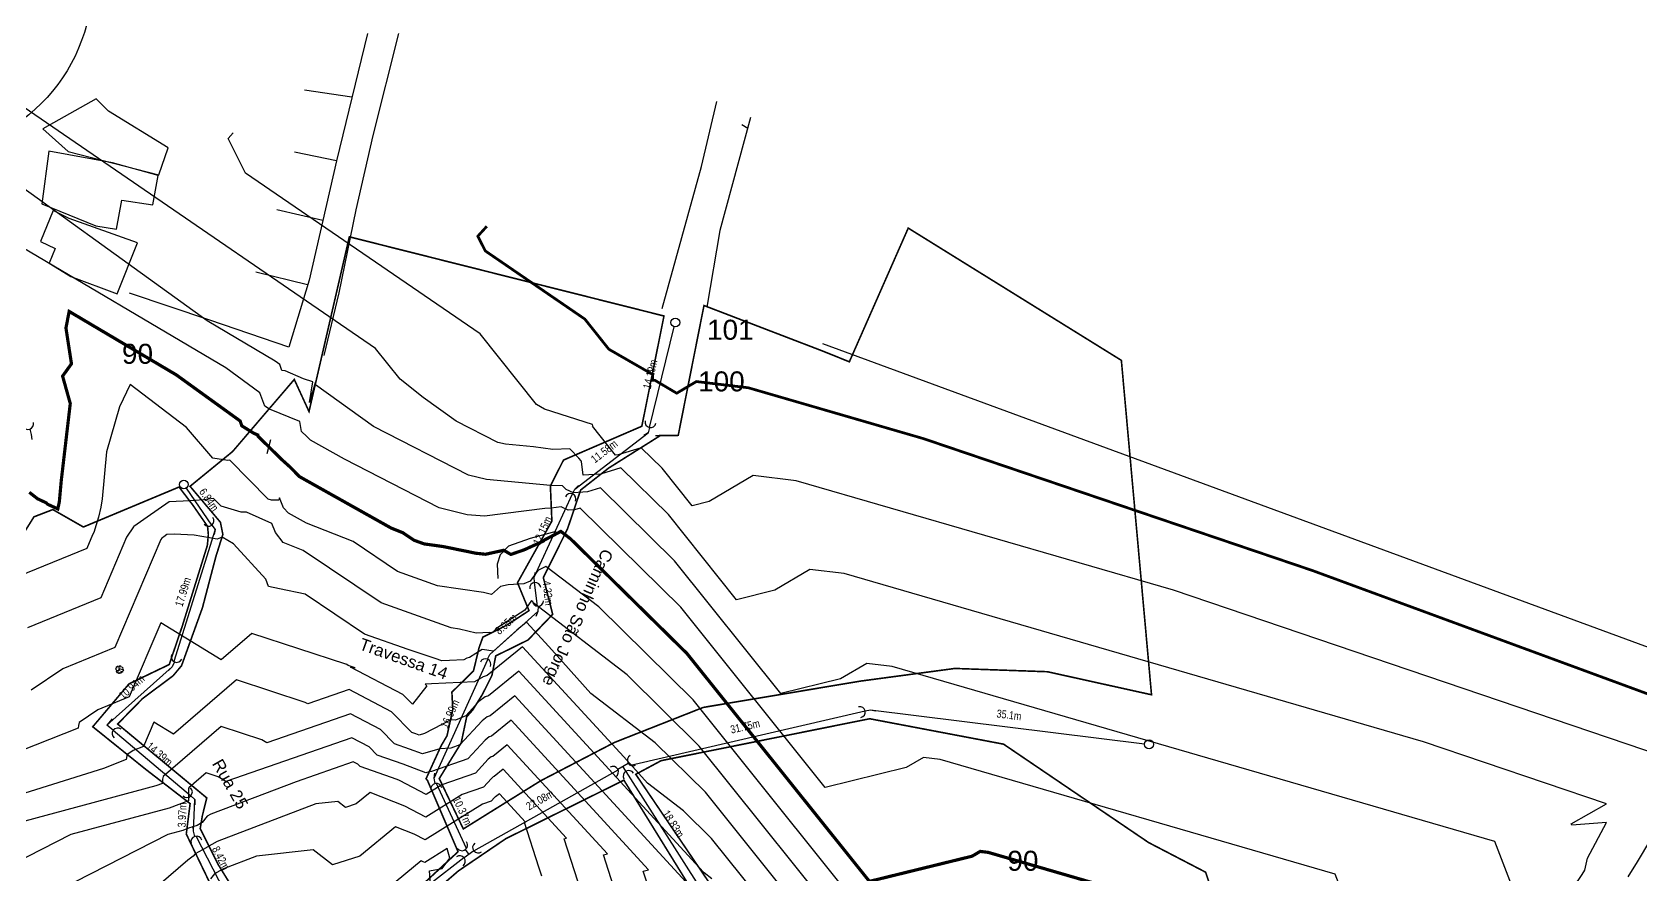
# Model space of a CAD drawing. Extents: x 360931 to 362237, y 7351473 to 7352200.
# Drawn here: x 361770.1 to 361971.2, y 7351826.1 to 7351931.4 of the extents above; entities that cross this region are included whole.
import ezdxf
from ezdxf.enums import TextEntityAlignment as Align

# ---------------------------------------------------------------- set-up
doc = ezdxf.new("R2010")
doc.units = 0
for name, color, linetype in [('A_Curvas Mestras', 32, 'Continuous'), ('AGUA', 3, 'Continuous'), ('C-TOPO-MAJR', 9, 'Continuous'), ('C-TOPO-MINR', 8, 'Continuous'), ('LISTAGEM_TEXTO', 7, 'Continuous'), ('PONTOS-Pontos - Água_U', 1, 'Continuous'), ('PS_IND_COMPRIMENTO', 7, 'Continuous'), ('ZZ-Carimbo Texto', 7, 'Continuous')]:
    doc.layers.add(name, color=color, linetype=linetype)
doc.layers.add('LT-ARV', color=114, linetype='Continuous', lineweight=5)
doc.layers.add('TUBO_PE_80_NTS194_PN_12_5', color=5, linetype='Continuous', lineweight=30)
doc.styles.add('CARIMBO', font='arial.ttf', dxfattribs={"height": 2})
doc.styles.add('ROMANS', font='arial.ttf', dxfattribs={"height": 2})
doc.styles.get("Standard").update_dxf_attribs({"font": 'arial.ttf'})

# ---------------------------------------------------------------- blocks, each defined once
blk = doc.blocks.new('ARV-100')
at = {"layer": 'LT-ARV'}
for p, q in [((-0.41, 0.05), (-0.42, 0.02)), ((-0.42, 0.02), (-0.4, 0.01)), ((-0.37, 0.08), (-0.41, 0.05)), ((-0.4, 0.01), (-0.38, 0.02)), ((-0.37, 0.15), (-0.39, 0.1)), ((-0.39, 0.1), (-0.38, 0.1)), ((-0.38, 0.1), (-0.36, 0.12)), ((-0.38, 0.02), (-0.38, -0.03)), ((-0.29, 0.12), (-0.37, 0.15)), ((-0.35, 0.1), (-0.37, 0.08)), ((-0.36, 0.12), (-0.35, 0.1)), ((-0.32, 0.24), (-0.33, 0.25)), ((-0.33, 0.25), (-0.33, 0.22)), ((-0.33, 0.22), (-0.27, 0.16)), ((-0.28, 0.25), (-0.32, 0.24)), ((-0.27, 0.34), (-0.29, 0.3)), ((-0.29, 0.3), (-0.28, 0.25)), ((-0.24, 0.13), (-0.29, 0.12)), ((-0.24, 0.31), (-0.27, 0.34)), ((-0.27, 0.16), (-0.24, 0.13)), ((-0.25, -0.01), (-0.19, 0.02)), ((-0.2, 0.34), (-0.24, 0.34)), ((-0.24, 0.34), (-0.24, 0.31)), ((-0.19, 0.02), (-0.21, -0.03)), ((-0.17, 0.3), (-0.2, 0.34)), ((-0.12, 0.25), (-0.17, 0.3)), ((-0.12, 0.42), (-0.16, 0.38)), ((-0.16, 0.38), (-0.11, 0.31)), ((-0.09, 0.41), (-0.12, 0.42)), ((-0.11, 0.31), (-0.12, 0.25)), ((-0.09, 0.37), (-0.09, 0.41)), ((-0.06, 0.39), (-0.09, 0.37)), ((-0.05, 0.43), (-0.06, 0.39)), ((-0.03, 0.44), (-0.05, 0.43)), ((-0.01, 0.13), (-0.05, 0.11)), ((-0.05, 0.11), (-0.04, 0.05)), ((-0.04, 0.01), (-0.05, -0.02)), ((-0.04, 0.05), (-0.04, 0.01)), ((0.04, 0.41), (-0.03, 0.44)), ((-0.01, 0.27), (0.01, 0.32)), ((-0.01, 0.2), (-0.01, 0.27)), ((0.02, 0.18), (-0.01, 0.2)), ((0.02, 0.09), (-0.01, 0.13)), ((0.01, 0.32), (0.05, 0.39)), ((0.04, 0.24), (0.02, 0.18)), ((0.02, 0.05), (0.02, 0.09)), ((0.05, 0.05), (0.02, 0.05)), ((0.05, 0.39), (0.04, 0.41)), ((0.08, 0.31), (0.04, 0.24)), ((0.09, 0.06), (0.05, 0.05)), ((0.13, 0.32), (0.08, 0.31)), ((0.09, 0.03), (0.09, 0.06)), ((0.12, 0.05), (0.09, 0.03)), ((0.09, -0.04), (0.12, 0)), ((0.12, 0), (0.12, 0.05)), ((0.14, 0.28), (0.13, 0.32)), ((0.17, 0.32), (0.14, 0.28)), ((0.2, 0.34), (0.17, 0.32)), ((0.24, 0.35), (0.2, 0.34)), ((0.29, 0.32), (0.24, 0.35)), ((0.34, 0.32), (0.29, 0.32)), ((0.31, 0.17), (0.33, 0.21)), ((0.32, 0.13), (0.31, 0.17)), ((0.36, 0.15), (0.32, 0.13)), ((0.33, 0.21), (0.35, 0.24)), ((0.34, 0.28), (0.34, 0.32)), ((0.35, 0.24), (0.34, 0.28)), ((0.44, 0.16), (0.36, 0.15)), ((0.38, 0.06), (0.41, 0.07)), ((0.38, 0.04), (0.38, 0.06)), ((0.43, 0.01), (0.38, 0.04)), ((0.39, 0.1), (0.41, 0.12)), ((0.42, 0.09), (0.39, 0.1)), ((0.41, 0.12), (0.42, 0.12)), ((0.41, 0.07), (0.44, 0.03)), ((0.41, -0.05), (0.43, 0.01)), ((0.42, 0.12), (0.44, 0.11)), ((0.44, 0.07), (0.42, 0.09)), ((0.46, 0.12), (0.44, 0.16)), ((0.44, 0.11), (0.46, 0.12)), ((0.44, 0.03), (0.44, 0.07)), ((-0.4, -0.08), (-0.41, -0.1)), ((-0.41, -0.1), (-0.39, -0.14)), ((-0.28, -0.07), (-0.4, -0.08)), ((-0.39, -0.14), (-0.36, -0.15)), ((-0.38, -0.03), (-0.37, -0.04)), ((-0.37, -0.04), (-0.33, -0.03)), ((-0.36, -0.15), (-0.34, -0.16)), ((-0.34, -0.19), (-0.35, -0.25)), ((-0.35, -0.25), (-0.34, -0.29)), ((-0.34, -0.16), (-0.34, -0.19)), ((-0.34, -0.29), (-0.33, -0.32)), ((-0.33, -0.03), (-0.29, -0.05)), ((-0.33, -0.32), (-0.3, -0.3)), ((-0.3, -0.3), (-0.28, -0.24)), ((-0.29, -0.05), (-0.25, -0.01)), ((-0.21, -0.03), (-0.28, -0.07)), ((-0.28, -0.24), (-0.26, -0.23)), ((-0.26, -0.23), (-0.26, -0.28)), ((-0.26, -0.28), (-0.26, -0.33)), ((-0.26, -0.33), (-0.24, -0.35)), ((-0.24, -0.35), (-0.22, -0.33)), ((-0.22, -0.33), (-0.21, -0.28)), ((-0.21, -0.28), (-0.19, -0.27)), ((-0.19, -0.27), (-0.14, -0.24)), ((-0.14, -0.24), (-0.11, -0.17)), ((-0.09, -0.2), (-0.12, -0.34)), ((-0.12, -0.34), (-0.09, -0.38)), ((-0.11, -0.17), (-0.09, -0.2)), ((-0.09, -0.38), (-0.06, -0.41)), ((-0.06, -0.41), (-0.03, -0.36)), ((-0.05, -0.02), (0, -0.03)), ((-0.03, -0.36), (-0.01, -0.38)), ((0, -0.03), (-0.01, -0.09)), ((-0.01, -0.09), (0.04, -0.1)), ((-0.01, -0.38), (0.02, -0.4)), ((0.02, -0.4), (0.12, -0.37)), ((0.04, -0.1), (0.07, -0.06)), ((0.07, -0.06), (0.09, -0.04)), ((0.12, -0.36), (0.13, -0.29)), ((0.12, -0.37), (0.12, -0.36)), ((0.13, -0.29), (0.18, -0.28)), ((0.18, -0.28), (0.22, -0.32)), ((0.2, -0.06), (0.21, -0.05)), ((0.23, -0.1), (0.2, -0.06)), ((0.21, -0.05), (0.25, -0.06)), ((0.22, -0.32), (0.3, -0.3)), ((0.27, -0.13), (0.23, -0.1)), ((0.25, -0.06), (0.29, -0.09)), ((0.29, -0.18), (0.27, -0.13)), ((0.29, -0.09), (0.38, -0.09)), ((0.32, -0.18), (0.29, -0.18)), ((0.29, -0.25), (0.3, -0.22)), ((0.33, -0.23), (0.29, -0.25)), ((0.3, -0.22), (0.34, -0.22)), ((0.3, -0.3), (0.34, -0.23)), ((0.36, -0.18), (0.32, -0.18)), ((0.34, -0.23), (0.33, -0.23)), ((0.34, -0.22), (0.35, -0.21)), ((0.35, -0.21), (0.36, -0.18)), ((0.38, -0.09), (0.41, -0.05))]:
    blk.add_line(p, q, dxfattribs=at)
blk = doc.blocks.new('*U1251')
for p, q in [((-0.135, 0), (0, 0)), ((0, 0), (0.128, -0.025))]:
    blk.add_line(p, q)
blk.add_arc((-0.272, 0), 0.138, 270.0906, 90.0906)
blk = doc.blocks.new('*U1305', base_point=(361544.508, 7351672.666))
for p, q in [((361544.382, 7351672.606), (361544.634, 7351672.77)), ((361544.59, 7351672.562), (361544.508, 7351672.688))]:
    blk.add_line(p, q)
for centre, start, end in [((361544.75, 7351672.845), 122.9683, 302.9683), ((361544.266, 7351672.532), 302.9683, 122.9683), ((361544.665, 7351672.447), 32.9683, 212.9683)]:
    blk.add_arc(centre, 0.138, start, end)
blk = doc.blocks.new('*U1306', base_point=(361544.508, 7351672.666))
for p, q in [((361544.382, 7351672.606), (361544.634, 7351672.77)), ((361544.59, 7351672.562), (361544.508, 7351672.688))]:
    blk.add_line(p, q)
for centre, start, end in [((361544.75, 7351672.845), 122.9683, 302.9683), ((361544.266, 7351672.532), 302.9683, 122.9683), ((361544.665, 7351672.447), 32.9683, 212.9683)]:
    blk.add_arc(centre, 0.138, start, end)
blk = doc.blocks.new('*U1315')
for p, q in [((-0.135, 0), (0, 0)), ((0, 0), (0.128, -0.025))]:
    blk.add_line(p, q)
blk.add_arc((-0.272, 0), 0.138, 270.0906, 90.0906)
blk = doc.blocks.new('*U1316')
for p, q in [((-0.135, 0), (0, 0)), ((0, 0), (0.092, -0.092))]:
    blk.add_line(p, q)
blk.add_arc((-0.272, 0), 0.138, 270.0906, 90.0906)
blk = doc.blocks.new('*U1317')
for p in [(-0.202, 0), (0, -0.202)]:
    blk.add_line(p, (0, 0))
blk.add_arc((-0.34, 0), 0.138, 269.9094, 89.9094)
blk = doc.blocks.new('*U1318')
for p, q in [((-0.135, 0), (0, 0)), ((0, 0), (0.121, -0.049))]:
    blk.add_line(p, q)
blk.add_arc((-0.272, 0), 0.138, 270.0906, 90.0906)
blk = doc.blocks.new('*U1319')
for p, q in [((-0.135, 0), (0, 0)), ((0, 0), (0.092, -0.092))]:
    blk.add_line(p, q)
blk.add_arc((-0.272, 0), 0.138, 270.0906, 90.0906)
blk = doc.blocks.new('*U1320')
for p, q in [((-0.135, 0), (0, 0)), ((0, 0), (0.121, -0.049))]:
    blk.add_line(p, q)
blk.add_arc((-0.272, 0), 0.138, 270.0906, 90.0906)
blk = doc.blocks.new('*U1321')
for p, q in [((-0.135, 0), (0, 0)), ((0, 0), (0.121, -0.049))]:
    blk.add_line(p, q)
blk.add_arc((-0.272, 0), 0.138, 270.0906, 90.0906)
blk = doc.blocks.new('*U1322')
for p, q in [((-0.135, 0), (0, 0)), ((0, 0), (0.121, -0.049))]:
    blk.add_line(p, q)
blk.add_arc((-0.272, 0), 0.138, 270.0906, 90.0906)
blk = doc.blocks.new('*U1323')
for p, q in [((-0.135, 0), (0, 0)), ((0, 0), (0.121, -0.049))]:
    blk.add_line(p, q)
blk.add_arc((-0.272, 0), 0.138, 270.0906, 90.0906)
blk = doc.blocks.new('*U1324')
for p, q in [((-0.135, 0), (0, 0)), ((0, 0), (0.121, -0.049))]:
    blk.add_line(p, q)
blk.add_arc((-0.272, 0), 0.138, 270.0906, 90.0906)
blk = doc.blocks.new('*U1325')
for p, q in [((-0.135, 0), (0, 0)), ((0, 0), (0.092, -0.092))]:
    blk.add_line(p, q)
blk.add_arc((-0.272, 0), 0.138, 270.0906, 90.0906)
blk = doc.blocks.new('*U1326')
for p, q in [((-0.135, 0), (0, 0)), ((0, 0), (0.121, -0.049))]:
    blk.add_line(p, q)
blk.add_arc((-0.272, 0), 0.138, 270.0906, 90.0906)
blk = doc.blocks.new('*U1347', base_point=(361222.514, 7351707.186))
blk.add_circle((361222.514, 7351707.186), 0.11)
blk = doc.blocks.new('*U1348', base_point=(361222.514, 7351707.186))
blk.add_circle((361222.514, 7351707.186), 0.11)
blk = doc.blocks.new('*U1349', base_point=(361222.514, 7351707.186))
blk.add_circle((361222.514, 7351707.186), 0.11)

msp = doc.modelspace()

# ---------------------------------------------------------------- linework, layer by layer
at = {"color": 0}
for points in [[(361812.01, 7351931.29), (361808.11, 7351915.35), (361804.69, 7351900.44), (361802.15, 7351892.03), (361792.28, 7351895.44), (361782.25, 7351898.8)], [(361810.06, 7351923.32), (361804.14, 7351924.18)], [(361859.89, 7351920.76), (361856.06, 7351906.65), (361854.41, 7351897.05)], [(361772.17, 7351916.55), (361771.28, 7351909.99), (361778.05, 7351907.22), (361780.62, 7351906.79), (361781.29, 7351910.42), (361785.17, 7351909.86), (361785.84, 7351913.5)], [(361785.84, 7351913.5), (361780.13, 7351915.12), (361772.17, 7351916.55)], [(361808.11, 7351915.35), (361802.88, 7351916.45)], [(361806.4, 7351907.89), (361800.65, 7351909.24)], [(361804.51, 7351899.85), (361798.04, 7351901.42)]]:
    msp.add_lwpolyline(points, dxfattribs=at)
for points, elevation in [([(361806.59, 7351891.01), (361808.46, 7351898.86), (361810.59, 7351909.24), (361812.73, 7351918.51), (361815.91, 7351931.29)], 95.02), ([(361848.83, 7351896.9), (361853.74, 7351914.66), (361855.67, 7351922.78)], 101.48)]:
    msp.add_lwpolyline(points, dxfattribs=dict(at, elevation=elevation))
for points in [[(361771.41, 7351919.36), (361774.58, 7351916.54), (361785.91, 7351913.6), (361787.1, 7351916.96), (361779.63, 7351921.57), (361778.08, 7351923.09)], [(361772.22, 7351902.54), (361774.91, 7351900.88), (361780.72, 7351898.71), (361783.27, 7351905.09), (361774.73, 7351908.13), (361772.73, 7351909.15), (361771.13, 7351905.26), (361772.95, 7351904.41)]]:
    msp.add_lwpolyline(points, close=True, dxfattribs=at)
at = {"color": 0, "flags": 128}
for points in [[(361859.53, 7351919.4), (361858.78, 7351919.86)], [(361835.54, 7351869), (361832.33, 7351868.14), (361829.64, 7351867.17), (361828.6, 7351866.07), (361828.22, 7351864.92), (361828.3, 7351863.1)]]:
    msp.add_lwpolyline(points, dxfattribs=at)
at = {"color": 0, "const_width": 0.2}
for points in [[(361818.43, 7351824.42), (361823.32, 7351828.95), (361819.49, 7351837.88), (361819.32, 7351838.07), (361821.2, 7351842.19), (361821.94, 7351843.45), (361822.66, 7351846.74), (361822.55, 7351848.9), (361825.25, 7351851.57), (361825.96, 7351854.51), (361826.42, 7351855.78), (361829.39, 7351857.28), (361832.19, 7351859.1), (361830.75, 7351862.59), (361835.05, 7351870.3), (361834.86, 7351874.69), (361836.5, 7351877.93), (361846.29, 7351882.16), (361849.06, 7351895.95), (361809.73, 7351905.85), (361804.69, 7351884), (361802.85, 7351888.01), (361795.14, 7351879), (361789.82, 7351874.65), (361793.62, 7351870.15), (361793.92, 7351868.63), (361793.05, 7351865.86), (361791.37, 7351859.46), (361788.76, 7351852.22), (361787.7, 7351850.95), (361783.89, 7351848.11), (361780.77, 7351844.92), (361791.91, 7351835.68), (361791.36, 7351833.45), (361791.09, 7351831.85), (361793.37, 7351827.29), (361794.87, 7351824.87)], [(361848.64, 7351881.02), (361842.13, 7351876.92), (361838.64, 7351874.18), (361837, 7351869.32), (361833.98, 7351863.23), (361835.15, 7351858.64), (361832.07, 7351855.43), (361828.03, 7351853.44), (361827.55, 7351850.98), (361826.38, 7351848.65), (361825.15, 7351846.67), (361824.4, 7351845.83), (361823.71, 7351842.55), (361820.97, 7351838.1), (361823.98, 7351831.8), (361833.64, 7351837.82), (361842.88, 7351842.62), (361853.98, 7351847), (361873.64, 7351850.29), (361885.42, 7351851.87), (361896.99, 7351851.46), (361910, 7351848.58), (361906.23, 7351890.4), (361879.59, 7351906.94), (361872.23, 7351890.22), (361868.83, 7351891.59), (361854.06, 7351897.26), (361850.84, 7351881.02), (361847.97, 7351880.98)], [(361767.33, 7351866.06), (361770.31, 7351870.83), (361772.67, 7351871.74), (361776.49, 7351869.56), (361788.45, 7351874.56), (361790.21, 7351872.24), (361792.01, 7351869.64), (361792.11, 7351868.59), (361791.98, 7351867.25), (361788.87, 7351857.23), (361787.22, 7351852.36), (361782.2, 7351849.95), (361777.66, 7351844.58), (361784.27, 7351839.26), (361789.83, 7351834.97), (361789.35, 7351831.16), (361792.98, 7351823.62)]]:
    msp.add_lwpolyline(points, dxfattribs=at)
for points in [[(361876.26, 7351791.33), (361881.61, 7351794.92), (361886.8, 7351796.41), (361893.75, 7351796.41), (361901.65, 7351795.99), (361921.97, 7351792.2), (361921.55, 7351812.24), (361916.76, 7351826.39), (361909.63, 7351830.1), (361891.51, 7351842.4), (361874.77, 7351845.58), (361848.71, 7351840.34), (361845.53, 7351838.63), (361857.36, 7351821.17), (361863.36, 7351815.96), (361867.71, 7351810.88), (361866.73, 7351805.36), (361870.48, 7351799.87)], [(361779.36, 7351777.97), (361784.74, 7351774.41), (361789.33, 7351770.46), (361796.24, 7351764.17), (361797.69, 7351765.55), (361803.32, 7351759.56), (361809.87, 7351765.43), (361812.9, 7351762.17), (361825.28, 7351777.76), (361832.8, 7351787.6), (361841.62, 7351799.74), (361837, 7351805), (361852.88, 7351823.62), (361844.05, 7351837.9), (361829.29, 7351830.58), (361823.36, 7351826.55), (361817.44, 7351821.43), (361812.32, 7351816.8), (361810.67, 7351815.48), (361806, 7351811.6), (361797.59, 7351807.19), (361791.72, 7351803.09), (361789.96, 7351798.56), (361783.61, 7351786.49)]]:
    msp.add_lwpolyline(points, close=True, dxfattribs=at)
at = {"layer": 'A_Curvas Mestras', "color": 9, "true_color": 0xd19cc7, "const_width": 0.34, "elevation": 100, "flags": 128}
msp.add_lwpolyline([(361986.49, 7351843.36), (361930.13, 7351864.11), (361881.5, 7351880.61), (361859.61, 7351886.97), (361853.11, 7351887.75), (361850.65, 7351886.29), (361847.94, 7351887.9), (361847.67, 7351887.9), (361847.64, 7351888.69), (361847.45, 7351888.75), (361842.17, 7351891.79), (361839.17, 7351895.56), (361826.72, 7351904.09), (361825.79, 7351905.93), (361826.92, 7351907.17)], dxfattribs=at)
at = {"layer": 'AGUA', "color": 3}
msp.add_lwpolyline([(361799.89, 7351880.45), (361799.42, 7351878.7)], dxfattribs=at)
at = {"layer": 'C-TOPO-MAJR', "color": 11, "linetype": 'Continuous', "lineweight": -3, "true_color": 0xf27172, "const_width": 0.4, "elevation": 90}
msp.add_lwpolyline([(361913.01, 7351822.06), (361889.58, 7351828.87), (361888.59, 7351828.99), (361887.57, 7351828.39), (361874.74, 7351825.24), (361851.92, 7351853.75), (361837.38, 7351868.08), (361836.17, 7351869.01), (361834.09, 7351867.92), (361834, 7351867.81), (361831.6, 7351866.71), (361829.92, 7351866.13), (361829.03, 7351866.65), (361826.75, 7351866.15), (361825.54, 7351866.28), (361821.54, 7351867.1), (361819.07, 7351867.45), (361817.82, 7351867.9), (361816.42, 7351868.84), (361814.97, 7351869.42), (361803.5, 7351875.86), (361802.33, 7351877.05), (361801.3, 7351877.98), (361798.32, 7351880.91), (361798.29, 7351881.07), (361797.81, 7351881.27), (361796.29, 7351882.21), (361796.08, 7351882.82), (361788.11, 7351888.58), (361774.71, 7351896.52), (361774.31, 7351894.44), (361775, 7351889.97), (361773.89, 7351888.43), (361774.85, 7351885), (361773.72, 7351875.33), (361773.49, 7351872.77), (361773.46, 7351872.6), (361773.29, 7351871.82), (361772.01, 7351872.41), (361771.85, 7351872.58), (361770.76, 7351873.09), (361769.73, 7351873.9)], dxfattribs=at)
at = {"layer": 'C-TOPO-MAJR', "color": 9, "linetype": 'Continuous', "lineweight": -3}
for points, elevation in [([(361855.03, 7351825.55), (361854.07, 7351826.29), (361853.44, 7351826.98), (361830.91, 7351851.52), (361827.14, 7351848.45), (361826.72, 7351848.32), (361825.93, 7351847.72), (361824.3, 7351845.94), (361823, 7351845.42), (361822.42, 7351845.45), (361819.13, 7351843.73), (361818.46, 7351843.54), (361818.04, 7351843.7), (361817.55, 7351843.87), (361815.02, 7351846.43), (361809.7, 7351849.23), (361804.53, 7351847.43), (361804.22, 7351847.62), (361795.63, 7351850.44), (361787.76, 7351843.64), (361785.29, 7351845.16), (361783.99, 7351842.12), (361782.71, 7351841.59), (361781.94, 7351841.07), (361781.91, 7351840.94), (361781.85, 7351840.48), (361779.01, 7351839.35), (361763.4, 7351834.47)], 80), ([(361833.79, 7351825.89), (361833.42, 7351827), (361831.62, 7351832.61), (361831.75, 7351832.64), (361828.48, 7351836.19), (361828.02, 7351835.82), (361827.96, 7351835.8), (361827.87, 7351835.72), (361827.45, 7351835.27), (361826.36, 7351834.89), (361819.21, 7351830.44), (361817.83, 7351831.16), (361815.52, 7351832.08), (361811.04, 7351828.38), (361807.62, 7351827.31), (361805.19, 7351829.2), (361798.13, 7351828.38), (361793.99, 7351826.81), (361793.55, 7351826.55), (361792.86, 7351826.17), (361792.36, 7351825.55)], 70)]:
    msp.add_lwpolyline(points, dxfattribs=dict(at, elevation=elevation))
at = {"layer": 'C-TOPO-MINR', "color": 8, "linetype": 'Continuous', "lineweight": -3}
for points, elevation in [([(361962.79, 7351824.58), (361963.82, 7351826.09), (361964.14, 7351826.63), (361964.48, 7351828.15), (361966.88, 7351832.62), (361962.54, 7351832.27), (361962.46, 7351832.44), (361966.88, 7351834.92), (361944, 7351842.68), (361871.6, 7351863.73), (361867.3, 7351864.24), (361862.91, 7351861.65), (361858.13, 7351860.47), (361849.61, 7351871.11), (361843.67, 7351876.96), (361841.13, 7351876.17), (361838.94, 7351876.05), (361838.75, 7351877.76), (361838.7, 7351877.83), (361838.42, 7351878.17), (361837.3, 7351879.34), (361835.15, 7351879.24), (361832.77, 7351879.57), (361829.27, 7351879.9), (361828.28, 7351880.13), (361823.1, 7351882.8), (361818.97, 7351885.76), (361816.1, 7351888.03), (361813.02, 7351891.9), (361766.83, 7351923.55)], 96), ([(361976.2, 7351840.12), (361912.75, 7351861.64), (361865.6, 7351875.35), (361860.21, 7351876), (361854.69, 7351872.73), (361852.59, 7351872.21), (361848.84, 7351876.9), (361846.22, 7351879.47), (361843.35, 7351878.58), (361842.98, 7351878.56), (361840.13, 7351882.19), (361840.15, 7351882.22), (361840.14, 7351882.38), (361834.11, 7351884.31), (361833.14, 7351884.86), (361826.09, 7351893.73), (361796.77, 7351913.82), (361794.58, 7351918.15), (361795.21, 7351918.84)], 98), ([(361954.98, 7351824.79), (361952.93, 7351830.21), (361877.59, 7351852.11), (361874.4, 7351852.49), (361871.13, 7351850.56), (361863.66, 7351848.73), (361850.38, 7351865.32), (361841.12, 7351874.44), (361839.5, 7351873.94), (361837.75, 7351873.84), (361836.82, 7351874.27), (361836.37, 7351874.7), (361834.91, 7351874.74), (361834.91, 7351874.76), (361834.87, 7351874.76), (361826.87, 7351875.5), (361824.61, 7351876.03), (361812.77, 7351882.14), (361805.52, 7351887.33), (361805.47, 7351887.6), (361804.76, 7351885.14), (361805.18, 7351887.71), (361804, 7351888.07), (361801.73, 7351889.11), (361801.31, 7351889.12), (361801.04, 7351889.89), (361800.46, 7351890.31), (361791.97, 7351895.34), (361761.56, 7351917.27)], 94), ([(361934.61, 7351821.83), (361932.97, 7351826.13), (361883.59, 7351840.49), (361881.49, 7351840.74), (361879.35, 7351839.47), (361869.2, 7351836.98), (361851.15, 7351859.54), (361838.57, 7351871.93), (361837.86, 7351871.71), (361837.1, 7351871.67), (361836.2, 7351872.08), (361834.95, 7351871.93), (361834.16, 7351871.86), (361826.62, 7351870.9), (361824.47, 7351871.1), (361820.95, 7351871.94), (361809.11, 7351878.03), (361804.88, 7351880.41), (361804.62, 7351880.67), (361804.4, 7351880.87), (361803.76, 7351881.49), (361803.54, 7351882.75), (361799.76, 7351884.28), (361799.15, 7351884.66), (361798.56, 7351886.35), (361794.28, 7351889.45), (361767.08, 7351905.56)], 92), ([(361997.5, 7351845.14), (361868.93, 7351892.48)], 102), ([(361878.42, 7351815.82), (361852.69, 7351847.96), (361840.91, 7351859.57), (361834.31, 7351864.64), (361833.29, 7351864.11), (361832.32, 7351862.79), (361831.54, 7351862.44), (361829.6, 7351862.34), (361828.64, 7351862.11), (361827.52, 7351861.13), (361826.52, 7351861.38), (361820.77, 7351862.2), (361815.75, 7351863.99), (361810.2, 7351867.73), (361804.39, 7351870.03), (361802.12, 7351871.31), (361801.5, 7351871.94), (361801.02, 7351873.21), (361800.92, 7351872.9), (361800.01, 7351872.91), (361799.59, 7351873.04), (361794.81, 7351877.9), (361794.53, 7351877.87), (361792.65, 7351878.17), (361789.39, 7351882.02), (361782.32, 7351887.4), (361781.02, 7351884.58), (361779.36, 7351878.96), (361778.84, 7351873.09), (361778.68, 7351872.06), (361778.39, 7351870.79), (361777.81, 7351868.88), (361777.61, 7351868.59), (361776.9, 7351866.89), (361765.11, 7351862.08)], 88), ([(361873.17, 7351817.56), (361853.46, 7351842.17), (361844.44, 7351851.07), (361832.84, 7351859.98), (361832.5, 7351860.36), (361831.65, 7351859.18), (361828.28, 7351856.98), (361827.54, 7351856.31), (361827.27, 7351856.35), (361825.57, 7351856.29), (361823.52, 7351856.8), (361822.46, 7351856.95), (361813.69, 7351860.08), (361803.97, 7351866.62), (361801.45, 7351867.62), (361800.52, 7351868.88), (361800.04, 7351869.99), (361796.87, 7351871.4), (361796.22, 7351871.41), (361793.69, 7351872.18), (361792.76, 7351873.12), (361791.52, 7351872.96), (361789.82, 7351872.83), (361787.2, 7351872.7), (361784.46, 7351870.81), (361782.78, 7351869.61), (361782.77, 7351869.61), (361782.76, 7351869.6), (361781.89, 7351868.29), (361778.67, 7351860.7), (361769.51, 7351856.96)], 86), ([(361867.91, 7351819.3), (361854.23, 7351836.39), (361847.97, 7351842.56), (361839.91, 7351848.75), (361834.67, 7351854.61), (361831.88, 7351857.64), (361830.67, 7351856.66), (361827.77, 7351854.03), (361826.33, 7351854.24), (361824.75, 7351853.25), (361824.4, 7351853.17), (361824.03, 7351852.96), (361822.24, 7351852.88), (361821.3, 7351852.81), (361820.46, 7351853.12), (361817.1, 7351854.22), (361811.63, 7351856.17), (361804.2, 7351861.18), (361801, 7351861.81), (361799.62, 7351862.11), (361799.29, 7351863.03), (361795.25, 7351867.46), (361793.83, 7351868.28), (361793.21, 7351868.05), (361790.34, 7351868.53), (361787.85, 7351868.66), (361786.92, 7351868.62), (361786.53, 7351868.35), (361786.29, 7351868.17), (361786.17, 7351867.99), (361780.44, 7351854.51), (361773.91, 7351851.84), (361769.98, 7351849.17)], 84), ([(361862.66, 7351821.04), (361855, 7351830.6), (361851.5, 7351834.06), (361846.99, 7351837.52), (361844.05, 7351840.8), (361831.39, 7351854.58), (361826.97, 7351850.98), (361826.47, 7351850.83), (361826.46, 7351850.82), (361825.37, 7351850.19), (361820, 7351849.96), (361819.22, 7351849.91), (361819.41, 7351849.71), (361817.64, 7351847.39), (361816.43, 7351848.61), (361809.87, 7351852.05), (361810.47, 7351851.96), (361809.7, 7351852.21), (361809.57, 7351852.26), (361809.4, 7351852.37), (361809.33, 7351852.39), (361809.28, 7351852.4), (361797.53, 7351856.26), (361793.7, 7351852.95), (361786.16, 7351857.59), (361782.22, 7351848.31), (361778.31, 7351846.71), (361775.96, 7351845.12), (361775.87, 7351844.74), (361775.83, 7351844.4), (361766.87, 7351840.84)], 82), ([(361852.24, 7351824.7), (361830.42, 7351848.45), (361827.32, 7351845.93), (361826.97, 7351845.82), (361826.32, 7351845.32), (361823.56, 7351842.31), (361822.4, 7351841.91), (361821.05, 7351841.81), (361818.88, 7351841.18), (361817.26, 7351841.79), (361815.39, 7351842.45), (361813.61, 7351844.25), (361809.87, 7351846.21), (361799.41, 7351842.58), (361798.78, 7351842.96), (361793.73, 7351844.62), (361786.48, 7351838.36), (361786.38, 7351838.01), (361786.38, 7351837.48), (361785.54, 7351837.17), (361762.79, 7351831.08)], 78), ([(361847.48, 7351823.38), (361846.46, 7351826.53), (361847.12, 7351826.68), (361829.94, 7351845.39), (361827.49, 7351843.4), (361827.22, 7351843.31), (361826.71, 7351842.92), (361824.53, 7351840.55), (361820, 7351838.98), (361819.72, 7351838.96), (361819.29, 7351838.83), (361816.47, 7351839.89), (361813.23, 7351841.04), (361812.2, 7351842.07), (361810.05, 7351843.2), (361794.29, 7351837.72), (361793.35, 7351838.3), (361791.83, 7351838.8), (361789.66, 7351836.92), (361789.63, 7351836.82), (361789.61, 7351835.3), (361787.22, 7351834.39), (361774.91, 7351831.1), (361753.11, 7351819.96)], 76), ([(361843.1, 7351823.62), (361841.52, 7351828.56), (361841.99, 7351828.67), (361829.45, 7351842.32), (361827.67, 7351840.87), (361827.47, 7351840.81), (361827.09, 7351840.52), (361825.51, 7351838.79), (361821.29, 7351837.33), (361819.34, 7351836.11), (361816, 7351837.86), (361815.69, 7351837.98), (361811.07, 7351839.62), (361810.8, 7351839.89), (361810.23, 7351840.19), (361803.09, 7351837.71), (361792.43, 7351833.66), (361791.95, 7351833.38), (361791.33, 7351832.59), (361790.7, 7351832.22), (361789.64, 7351831.9), (361788.9, 7351831.61), (361787.04, 7351831.11), (361756.07, 7351815.29)], 74), ([(361838.73, 7351823.86), (361836.57, 7351830.58), (361836.87, 7351830.65), (361828.97, 7351839.26), (361827.84, 7351838.34), (361827.72, 7351838.3), (361827.48, 7351838.12), (361826.48, 7351837.03), (361823.82, 7351836.11), (361819.28, 7351833.27), (361816.68, 7351834.64), (361812.34, 7351836.36), (361810.58, 7351834.92), (361809.25, 7351834.5), (361808.3, 7351835.24), (361805.54, 7351834.92), (361793.21, 7351830.23), (361791.89, 7351829.47), (361791.84, 7351829.45), (361790.46, 7351828.67), (361790.23, 7351828.41), (361789.55, 7351827.91), (361784.7, 7351823.74)], 72), ([(361969.57, 7351825.82), (361970.75, 7351827.67), (361975.86, 7351836.27)], 98), ([(361821.03, 7351810.18), (361819.76, 7351826.54), (361821.34, 7351826.86), (361822.29, 7351828.15), (361821.95, 7351829.35), (361819.15, 7351827.6), (361818.98, 7351827.68), (361818.71, 7351827.79), (361811.5, 7351821.85)], 68)]:
    msp.add_lwpolyline(points, dxfattribs=dict(at, elevation=elevation))
at = {"layer": 'LISTAGEM_TEXTO', "color": 1}
msp.add_circle((361755.87, 7351937.88), 21.72, dxfattribs=at)
at = {"layer": 'TUBO_PE_80_NTS194_PN_12_5', "linetype": 'Continuous'}
for points in [[(361847.25, 7351882.01), (361850.35, 7351894.6)], [(361837.91, 7351874.31), (361847.09, 7351881.35)], [(361792.56, 7351869.81), (361789.36, 7351874.42)], [(361832.82, 7351863.27), (361837.62, 7351873.69)], [(361792.94, 7351869.25), (361787.8, 7351852.73)], [(361833.23, 7351859.66), (361832.89, 7351862.6)], [(361827.3, 7351853.63), (361833.31, 7351858.98)], [(361779.44, 7351844.79), (361787.6, 7351852.08)], [(361820.32, 7351838.14), (361827.03, 7351853.01)], [(361844.87, 7351839.76), (361874.2, 7351846.55)], [(361874.86, 7351846.7), (361909.14, 7351842.45)], [(361789.89, 7351835.92), (361780.21, 7351844.13)], [(361825.28, 7351829.07), (361843.32, 7351839.2)], [(361824.37, 7351829.37), (361820.62, 7351837.5)], [(361844.28, 7351838.99), (361853.68, 7351824.26)], [(361790.25, 7351831.51), (361790.4, 7351835.48)], [(361794.12, 7351824.03), (361790.57, 7351830.89)], [(361806.87, 7351814.87), (361824.03, 7351828.22)]]:
    msp.add_lwpolyline(points, dxfattribs=at)

# ---------------------------------------------------------------- block references
at = {"layer": 'LT-ARV', "xscale": 1.159022677334659, "yscale": 1.159022677334659, "zscale": 5.795113386673303, "rotation": 124.2815682790178}
msp.add_blockref('ARV-100', (361781.02, 7351851.73, 81.95), dxfattribs=at)
at = {"layer": 'PONTOS-Pontos - Água_U'}
for name, p, xscale, yscale, zscale, rotation in [('*U1348', (361850.48, 7351895.13), 5, 5, 5, 330.9441478912933), ('*U1251', (361769.97, 7351881.14), 5, 5, 5, 286.707809639729), ('*U1325', (361847.09, 7351881.35), 5, 5, 5, 257.670366680655), ('*U1349', (361789.04, 7351874.87), 5, 5, 5, 53.10102913363969), ('*U1324', (361837.91, 7351874.31), 5, 5, 5, 66.65310172569912), ('*U1319', (361792.94, 7351869.25), 5, 5, 5, 306.7232581877969), ('*U1323', (361832.82, 7351863.27), 4.999999999999994, 4.999999999999994, 4.999999999999994, 96.34482990794649), ('*U1322', (361833.31, 7351858.98), 5, 5, 5, 269.4912475689597), ('*U1318', (361787.6, 7351852.08), 5, 5, 5, 246.1733169436962), ('*U1321', (361827.3, 7351853.63), 5, 5, 5, 65.57124912861859), ('*U1326', (361874.86, 7351846.7), 5, 5, 5, 12.21784817538939), ('*U1317', (361779.44, 7351844.79), 5, 5, 5, 141.0756466336591), ('*U1347', (361909.69, 7351842.38), 4.999999999999998, 4.999999999999998, 4.999999999999998, 319.6658947310943), ('*U1306', (361843.92, 7351839.55), 5, 5, 5, 357.2676604969681), ('*U1320', (361820.32, 7351838.14), 5, 5, 5, 102.0257759488328), ('*U1316', (361790.4, 7351835.48), 5, 5, 5, 316.2000269608355), ('*U1315', (361790.25, 7351831.51), 4.999999999999998, 4.999999999999998, 4.999999999999998, 105.8937502860098), ('*U1305', (361824.67, 7351828.73), 5, 5, 5, 184.0610859572032)]:
    msp.add_blockref(name, p, dxfattribs=dict(at, xscale=xscale, yscale=yscale, zscale=zscale, rotation=rotation))

# ---------------------------------------------------------------- texts
at = {"layer": 'LISTAGEM_TEXTO', "color": 1, "char_height": 2.5, "attachment_point": 1}
for s, insert in [('101', (361854.44, 7351895.48)), ('90', (361781.31, 7351892.47)), ('100', (361853.32, 7351889.02)), ('90', (361891.98, 7351829.07))]:
    msp.add_mtext_dynamic_manual_height_columns(s, width=7.1714, gutter_width=12.5, heights=[0], dxfattribs=dict(at, insert=insert))
at = {"layer": 'PS_IND_COMPRIMENTO', "style": 'ROMANS', "width": 0.8}
for s, rotation, p in [('14.19m', 76.1758, (361847.34, 7351888.66)), ('11.58m', 37.4867, (361841.59, 7351879.02)), ('6.84m', 304.753, (361792.19, 7351872.97)), ('12.15m', 65.2359, (361833.86, 7351869.11)), ('17.99m', 72.7163, (361788.94, 7351861.44)), ('4.32m', 276.5294, (361834.55, 7351861.3)), ('8.05m', 41.7241, (361829.31, 7351857.43)), ('10.94m', 41.7736, (361782.52, 7351849.55)), ('16.99m', 65.7356, (361822.31, 7351846.19)), ('31.75m', 13.0276, (361859.2, 7351844.62)), ('35.1m', 352.9251, (361892.19, 7351846.06)), ('14.39m', 319.6492, (361786.02, 7351841.17)), ('10.37m', 294.8061, (361823.86, 7351834.06)), ('22.08m', 29.3314, (361833.56, 7351835.44)), ('3.97m', 87.7224, (361788.83, 7351833.55)), ('18.83m', 302.533, (361850.24, 7351832.43)), ('8.42m', 297.3989, (361793.68, 7351828.15))]:
    msp.add_text(s, height=1, rotation=rotation, dxfattribs=at).set_placement(p, align=Align.MIDDLE_CENTER)
at = {"layer": 'ZZ-Carimbo Texto', "style": 'CARIMBO'}
for s, rotation, p in [('Caminho São Jorge', 245.7414, (361838.29, 7351858.21)), ('Travessa 14', 340.4509, (361816.52, 7351853.08)), ('Rua 25', 299.7009, (361794.85, 7351837.42))]:
    msp.add_text(s, height=1.5, rotation=rotation, dxfattribs=at).set_placement(p, align=Align.MIDDLE_CENTER)

doc.saveas('drawing.dxf')
